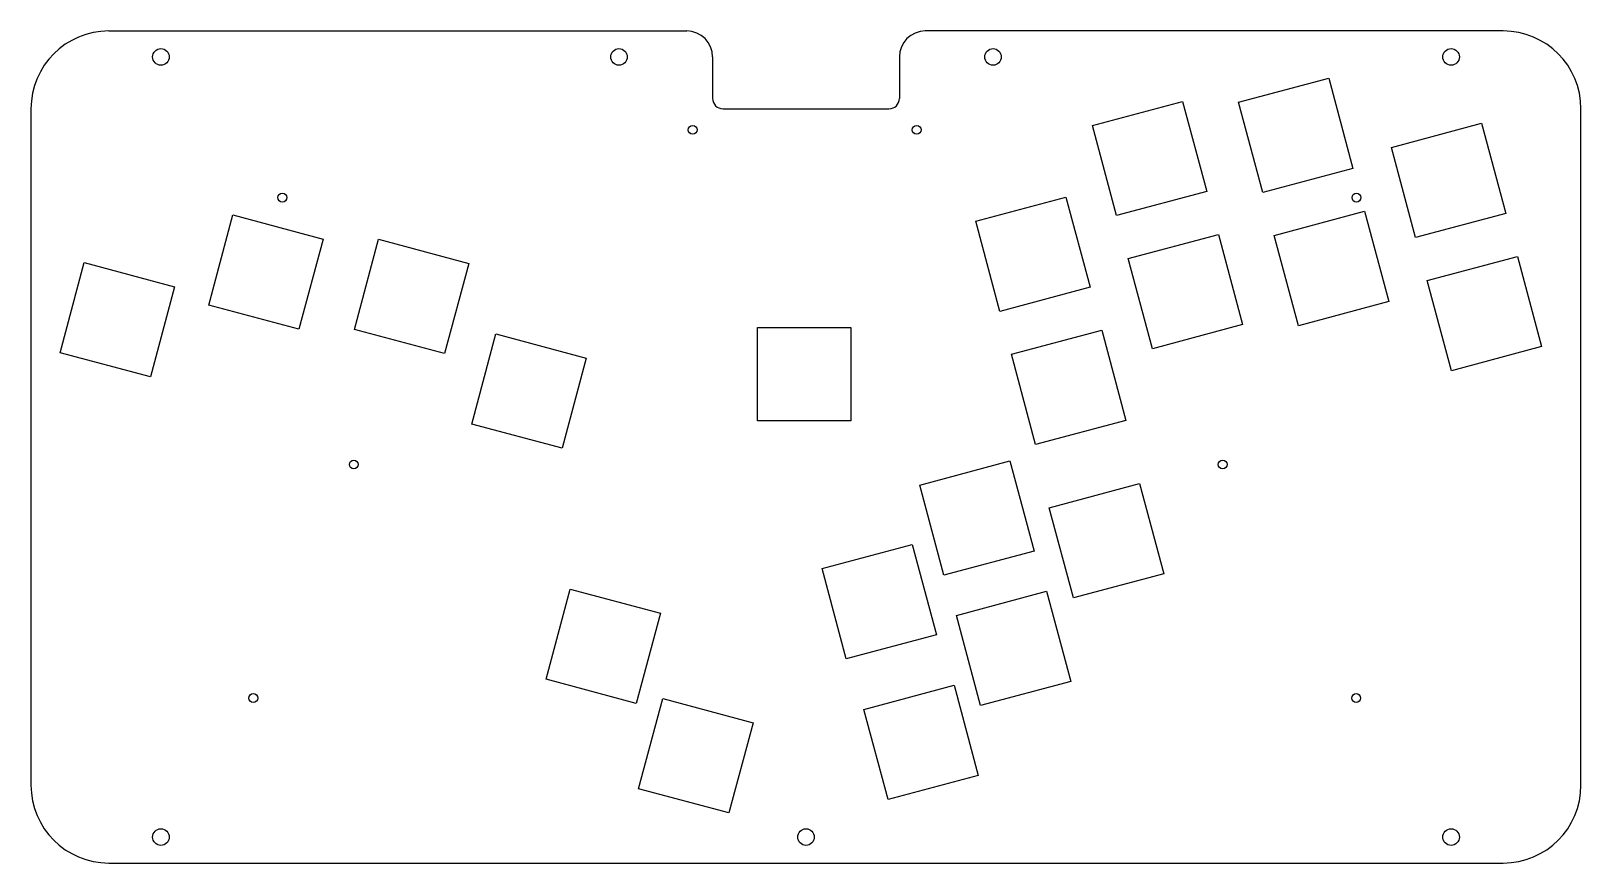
# Model space of a CAD drawing. Header units: inches. Extents: x 25 to 324, y 25 to 185.
import ezdxf

# ---------------------------------------------------------------- set-up
doc = ezdxf.new("R2010")
doc.units = ezdxf.units.IN
doc.header["$MEASUREMENT"] = 0

msp = doc.modelspace()

# ---------------------------------------------------------------- linework, layer by layer
for p, q in [((40, 185.4), (151.4, 185.4)), ((308.8, 185.4), (197.4, 185.4)), ((156.4, 180.4), (156.4, 172.4)), ((192.4, 180.4), (192.4, 172.4)), ((257.78, 171.65), (275.17, 176.31)), ((275.17, 176.31), (279.83, 158.92)), ((25, 170.4), (25, 40)), ((158.4, 170.4), (190.4, 170.4)), ((229.63, 167.18), (247.01, 171.84)), ((247.01, 171.84), (251.67, 154.46)), ((262.44, 154.26), (257.78, 171.65)), ((323.8, 40), (323.8, 170.4)), ((287.26, 162.95), (304.65, 167.61)), ((304.65, 167.61), (309.31, 150.22)), ((234.28, 149.8), (229.63, 167.18)), ((291.92, 145.56), (287.26, 162.95)), ((279.83, 158.92), (262.44, 154.26)), ((207.12, 148.73), (224.5, 153.39)), ((224.5, 153.39), (229.16, 136.01)), ((251.67, 154.46), (234.28, 149.8)), ((59.26, 132.56), (63.92, 149.95)), ((63.92, 149.95), (81.31, 145.29)), ((264.68, 145.98), (282.07, 150.64)), ((282.07, 150.64), (286.73, 133.25)), ((309.31, 150.22), (291.92, 145.56)), ((211.77, 131.35), (207.12, 148.73)), ((81.31, 145.29), (76.65, 127.9)), ((87.36, 127.86), (92.02, 145.24)), ((92.02, 145.24), (109.4, 140.59)), ((236.52, 141.52), (253.91, 146.17)), ((253.91, 146.17), (258.57, 128.79)), ((269.34, 128.59), (264.68, 145.98)), ((30.62, 123.36), (35.28, 140.75)), ((35.28, 140.75), (52.67, 136.09)), ((109.4, 140.59), (104.74, 123.2)), ((241.18, 124.13), (236.52, 141.52)), ((294.16, 137.28), (311.55, 141.94)), ((311.55, 141.94), (316.21, 124.55)), ((52.67, 136.09), (48.01, 118.7)), ((229.16, 136.01), (211.77, 131.35)), ((298.82, 119.89), (294.16, 137.28)), ((76.65, 127.9), (59.26, 132.56)), ((286.73, 133.25), (269.34, 128.59)), ((258.57, 128.79), (241.18, 124.13)), ((104.74, 123.2), (87.36, 127.86)), ((109.98, 109.62), (114.64, 127)), ((114.64, 127), (132.03, 122.35)), ((165.03, 128.27), (183.03, 128.27)), ((165.03, 110.27), (165.03, 128.27)), ((183.03, 128.27), (183.03, 110.27)), ((214.01, 123.07), (231.4, 127.72)), ((231.4, 127.72), (236.06, 110.34)), ((48.01, 118.7), (30.62, 123.36)), ((218.67, 105.68), (214.01, 123.07)), ((316.21, 124.55), (298.82, 119.89)), ((132.03, 122.35), (127.37, 104.96)), ((127.37, 104.96), (109.98, 109.62)), ((183.03, 110.27), (165.03, 110.27)), ((236.06, 110.34), (218.67, 105.68)), ((196.34, 97.85), (213.72, 102.51)), ((213.72, 102.51), (218.38, 85.12)), ((201, 80.46), (196.34, 97.85)), ((221.3, 93.48), (238.69, 98.14)), ((238.69, 98.14), (243.35, 80.75)), ((225.96, 76.09), (221.3, 93.48)), ((177.51, 81.75), (194.89, 86.4)), ((194.89, 86.4), (199.55, 69.02)), ((218.38, 85.12), (201, 80.46)), ((182.16, 64.36), (177.51, 81.75)), ((243.35, 80.75), (225.96, 76.09)), ((124.31, 60.43), (128.96, 77.81)), ((128.96, 77.81), (146.35, 73.16)), ((203.41, 72.73), (220.79, 77.39)), ((220.79, 77.39), (225.45, 60)), ((146.35, 73.16), (141.69, 55.77)), ((208.07, 55.34), (203.41, 72.73)), ((199.55, 69.02), (182.16, 64.36)), ((141.69, 55.77), (124.31, 60.43)), ((225.45, 60), (208.07, 55.34)), ((185.58, 54.62), (202.96, 59.28)), ((202.96, 59.28), (207.62, 41.9)), ((142.14, 39.32), (146.8, 56.71)), ((146.8, 56.71), (164.19, 52.05)), ((190.23, 37.24), (185.58, 54.62)), ((164.19, 52.05), (159.53, 34.66)), ((207.62, 41.9), (190.23, 37.24)), ((159.53, 34.66), (142.14, 39.32)), ((40, 25), (308.8, 25))]:
    msp.add_line(p, q)
for centre, radius in [((50.05, 180.4), 1.6), ((138.35, 180.4), 1.6), ((210.45, 180.4), 1.6), ((298.75, 180.4), 1.6), ((152.55, 166.35), 0.85), ((195.74, 166.35), 0.85), ((73.45, 153.28), 0.85), ((280.51, 153.28), 0.85), ((87.22, 101.83), 0.85), ((254.73, 101.83), 0.85), ((67.85, 56.8), 0.85), ((280.45, 56.8), 0.85), ((50.05, 30), 1.6), ((174.4, 30), 1.6), ((298.75, 30), 1.6)]:
    msp.add_circle(centre, radius)
for centre, radius, start, end in [((40, 170.4), 15, 90, 180), ((151.4, 180.4), 5, 0, 90), ((197.4, 180.4), 5, 90, 180), ((308.8, 170.4), 15, 0, 90), ((158.4, 172.4), 2, 180, 270), ((190.4, 172.4), 2, 270, 0), ((40, 40), 15, 180, 270), ((308.8, 40), 15, 270, 0)]:
    msp.add_arc(centre, radius, start, end)

doc.saveas('drawing.dxf')
